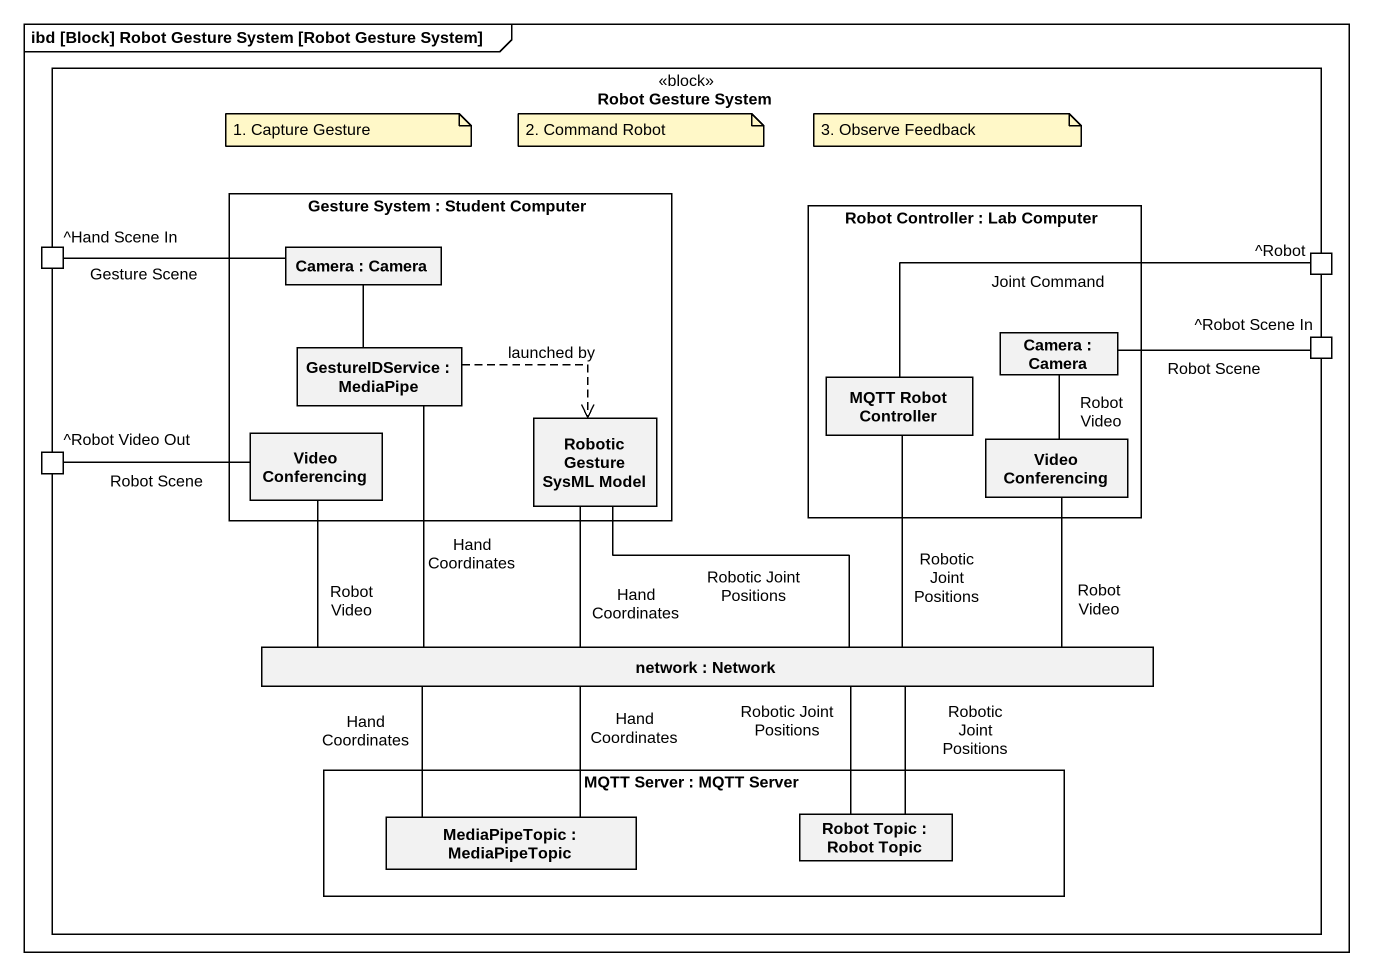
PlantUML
@startuml
mainframe ibd [Block] Robot Gesture System [Robot Gesture System]
rectangle "Robot Gesture System" as Robot_Gesture_System <<block>> {
  rectangle "Gesture System : Student Computer" as Gesture_System {
    rectangle "Camera : Camera" as Camera
    rectangle "GestureIDService : MediaPipe" as GestureIDService
    rectangle "Robotic Gesture SysML Model" as Robotic_Gesture_SysML_Model
    rectangle "Video Conferencing" as Video_Conferencing
  }
  rectangle "Robot Controller : Lab Computer" as Robot_Controller {
    rectangle "Camera : Camera" as Camera_2
    rectangle "MQTT Robot Controller" as MQTT_Robot_Controller
    rectangle "Video Conferencing" as Video_Conferencing_2
  }
  port "^Hand Scene In" as Hand_Scene_In
  port "^Robot" as Robot
  port "^Robot Scene In" as Robot_Scene_In
  port "^Robot Video Out" as Robot_Video_Out
  rectangle "network : Network" as network_
  rectangle "MQTT Server : MQTT Server" as MQTT_Server {
    rectangle "MediaPipeTopic : MediaPipeTopic" as MediaPipeTopic
    rectangle "Robot Topic : Robot Topic" as Robot_Topic
  }
}
Hand_Scene_In -right- Camera : Gesture Scene
Camera -- GestureIDService
GestureIDService .right.> Robotic_Gesture_SysML_Model : launched by
GestureIDService -- network_ : Hand Coordinates
Camera_2 -- Video_Conferencing_2 : Robot Video
Robot_Scene_In -left- Camera_2 : Robot Scene
Robotic_Gesture_SysML_Model -- network_ : Hand Coordinates
Robotic_Gesture_SysML_Model -- network_ : Robotic Joint Positions
MQTT_Robot_Controller -right- Robot : Joint Command
Video_Conferencing -left- Robot_Video_Out : Robot Scene
Video_Conferencing_2 -left- network_ : Robot Video
network_ -up- MQTT_Robot_Controller : Robotic Joint Positions
network_ -left- Video_Conferencing : Robot Video
network_ -- MediaPipeTopic : Hand Coordinates
MediaPipeTopic -up- network_ : Hand Coordinates
Robot_Topic -up- network_ : Robotic Joint Positions
Robot_Topic -up- network_ : Robotic Joint Positions
note as N1
  1. Capture Gesture
end note
note as N2
  2. Command Robot
end note
note as N3
  3. Observe Feedback
end note
@enduml
